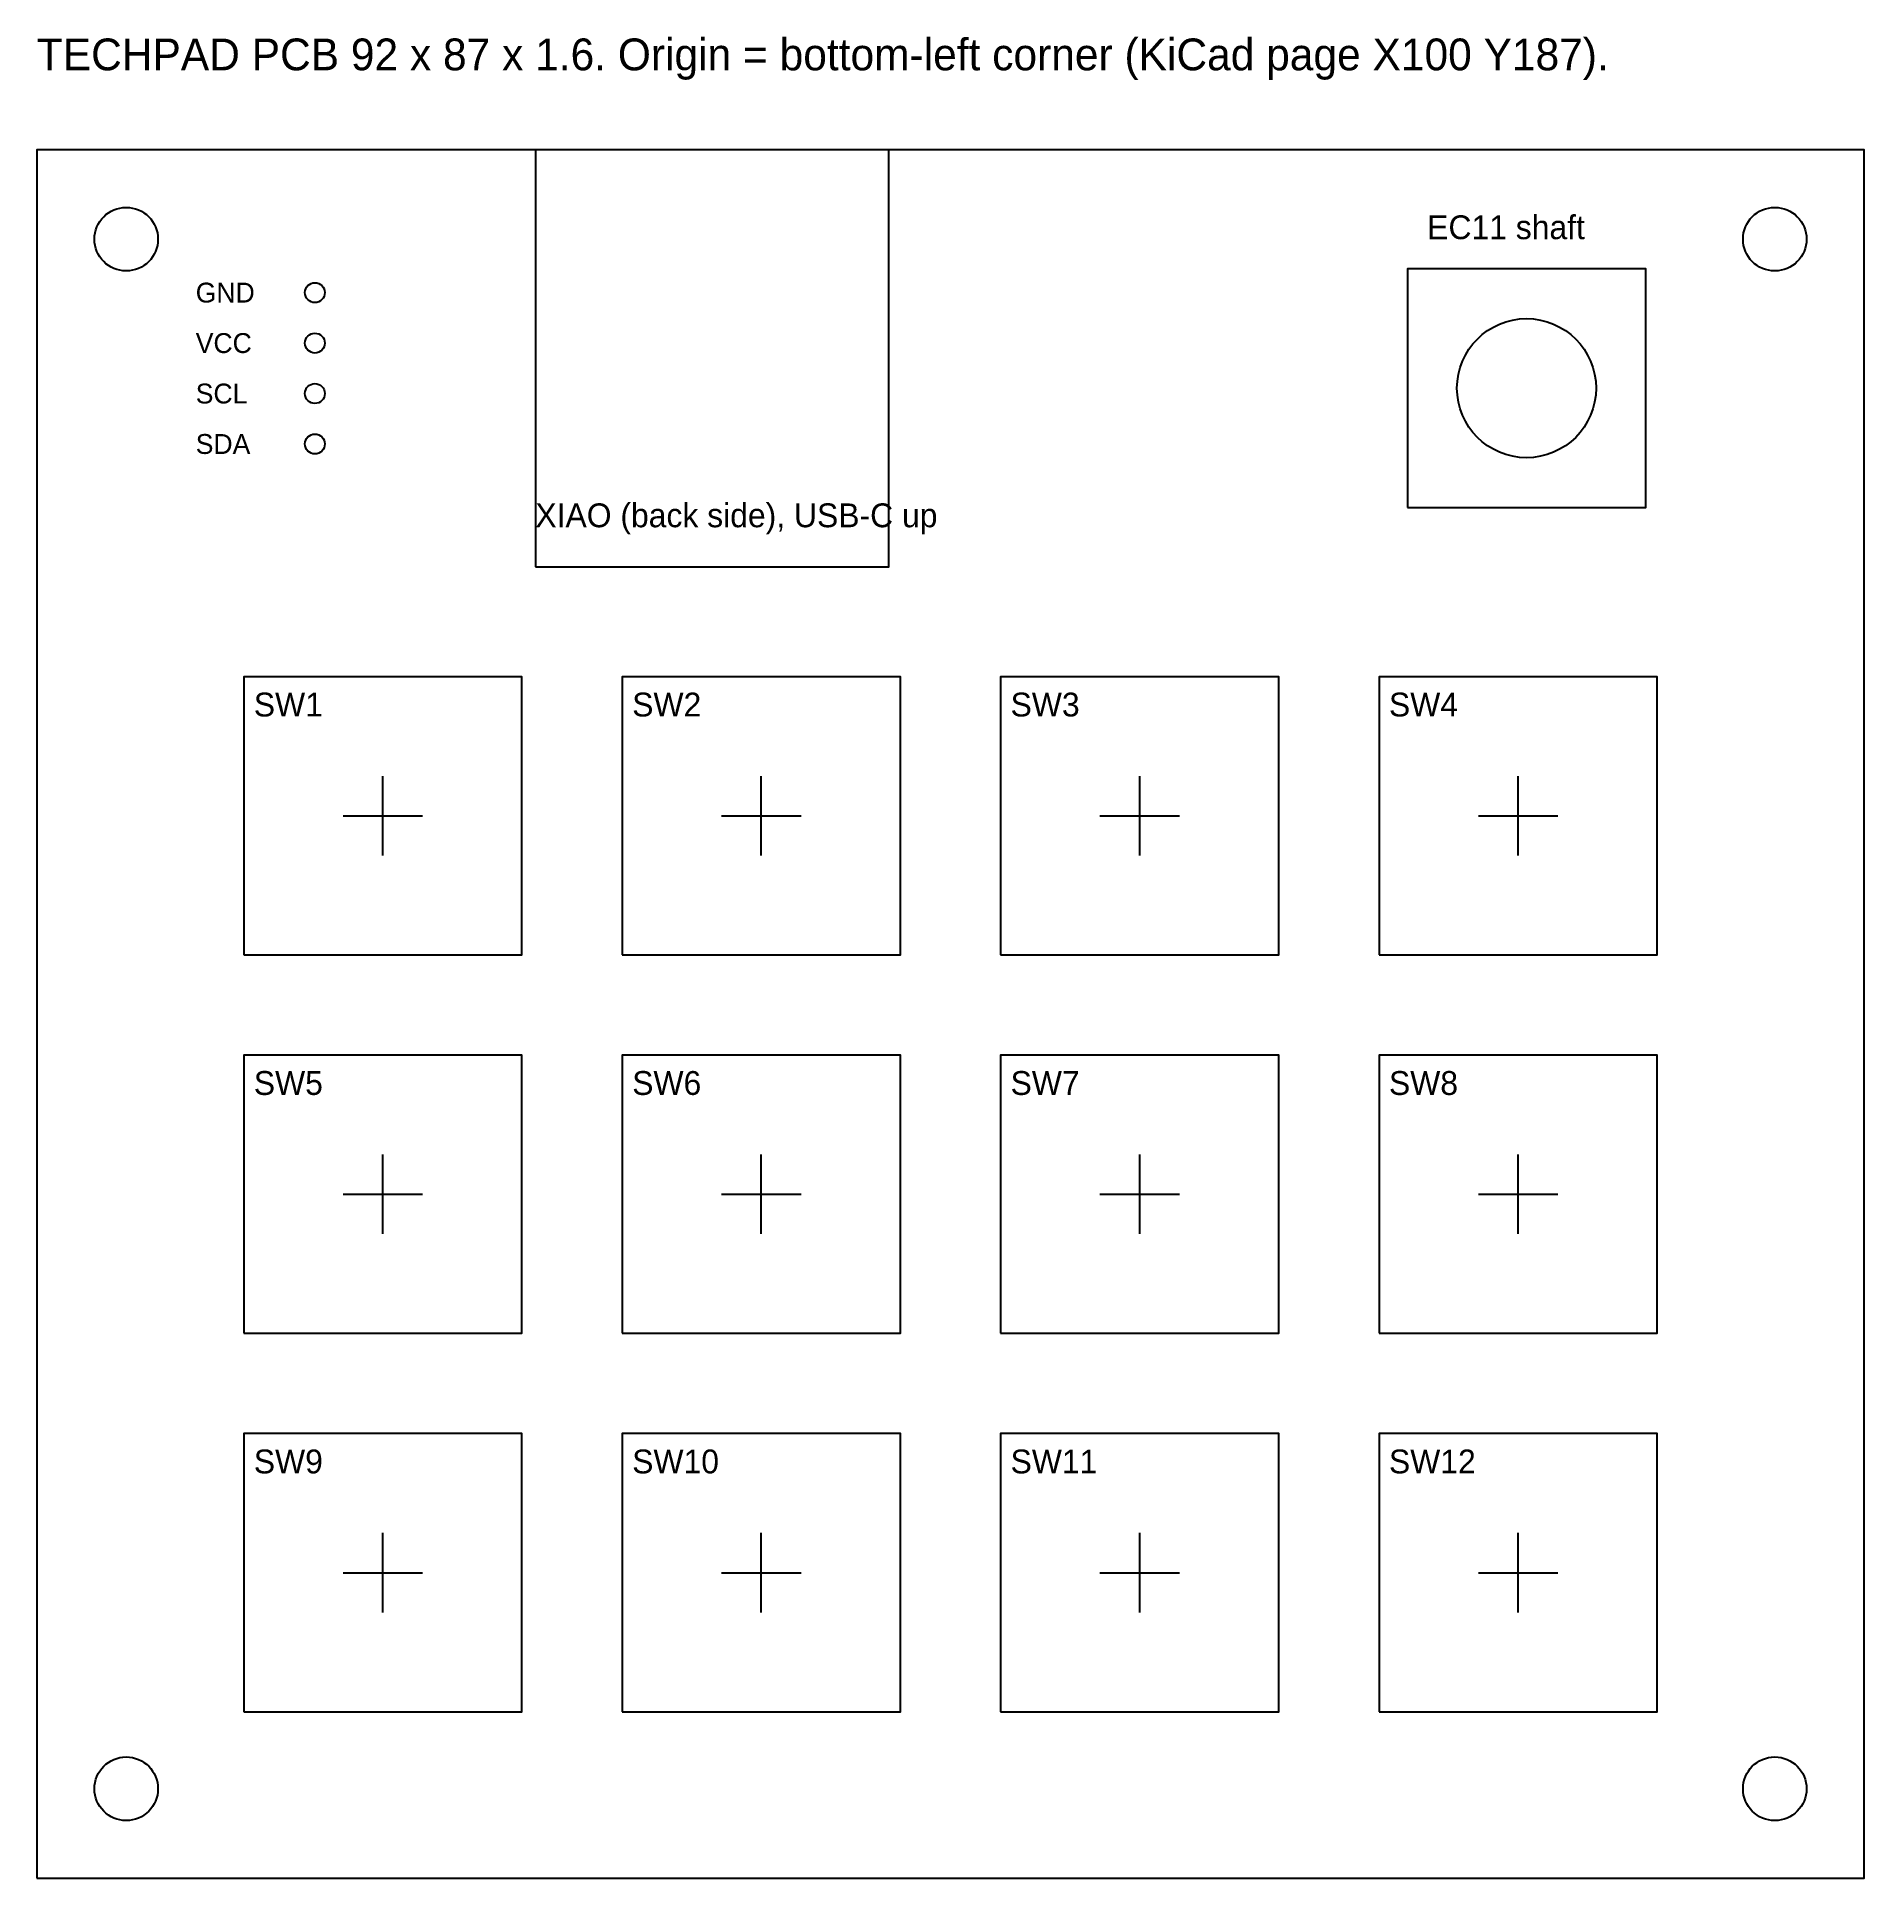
# Model space of a CAD drawing. Header units: millimetres. Extents: x 0 to 92, y 0 to 92.7.
import ezdxf

# ---------------------------------------------------------------- set-up
doc = ezdxf.new("R2010")
doc.units = ezdxf.units.MM
for name, color, linetype in [('ENCODER', 4, 'Continuous'), ('MOUNT_HOLE', 1, 'Continuous'), ('NOTES', 7, 'Continuous'), ('OLED_HEADER', 6, 'Continuous'), ('PCB_OUTLINE', 7, 'Continuous'), ('SWITCH_CENTRE', 3, 'Continuous'), ('XIAO_BACK', 5, 'Continuous')]:
    doc.layers.add(name, color=color, linetype=linetype)

msp = doc.modelspace()

# ---------------------------------------------------------------- linework, layer by layer
at = {"layer": 'ENCODER'}
msp.add_lwpolyline([(69, 69), (81, 69), (81, 81), (69, 81)], close=True, dxfattribs=at)
msp.add_circle((75, 75), 3.5, dxfattribs=at)
at = {"layer": 'MOUNT_HOLE'}
for centre in [(4.5, 82.5), (87.5, 82.5), (4.5, 4.5), (87.5, 4.5)]:
    msp.add_circle(centre, 1.6, dxfattribs=at)
at = {"layer": 'OLED_HEADER'}
for centre in [(14, 79.81), (14, 77.27), (14, 74.73), (14, 72.19)]:
    msp.add_circle(centre, 0.5, dxfattribs=at)
at = {"layer": 'PCB_OUTLINE'}
msp.add_lwpolyline([(0, 0), (92, 0), (92, 87), (0, 87)], close=True, dxfattribs=at)
at = {"layer": 'SWITCH_CENTRE'}
for p, q in [((17.425, 51.475), (17.425, 55.475)), ((36.475, 51.475), (36.475, 55.475)), ((55.525, 51.475), (55.525, 55.475)), ((74.575, 51.475), (74.575, 55.475)), ((15.425, 53.475), (19.425, 53.475)), ((34.475, 53.475), (38.475, 53.475)), ((53.525, 53.475), (57.525, 53.475)), ((72.575, 53.475), (76.575, 53.475)), ((17.425, 32.425), (17.425, 36.425)), ((36.475, 32.425), (36.475, 36.425)), ((55.525, 32.425), (55.525, 36.425)), ((74.575, 32.425), (74.575, 36.425)), ((15.425, 34.425), (19.425, 34.425)), ((34.475, 34.425), (38.475, 34.425)), ((53.525, 34.425), (57.525, 34.425)), ((72.575, 34.425), (76.575, 34.425)), ((17.425, 13.375), (17.425, 17.375)), ((36.475, 13.375), (36.475, 17.375)), ((55.525, 13.375), (55.525, 17.375)), ((74.575, 13.375), (74.575, 17.375)), ((15.425, 15.375), (19.425, 15.375)), ((34.475, 15.375), (38.475, 15.375)), ((53.525, 15.375), (57.525, 15.375)), ((72.575, 15.375), (76.575, 15.375))]:
    msp.add_line(p, q, dxfattribs=at)
for points in [[(10.425, 46.475), (24.425, 46.475), (24.425, 60.475), (10.425, 60.475)], [(29.475, 46.475), (43.475, 46.475), (43.475, 60.475), (29.475, 60.475)], [(48.525, 46.475), (62.525, 46.475), (62.525, 60.475), (48.525, 60.475)], [(67.575, 46.475), (81.575, 46.475), (81.575, 60.475), (67.575, 60.475)], [(10.425, 27.425), (24.425, 27.425), (24.425, 41.425), (10.425, 41.425)], [(29.475, 27.425), (43.475, 27.425), (43.475, 41.425), (29.475, 41.425)], [(48.525, 27.425), (62.525, 27.425), (62.525, 41.425), (48.525, 41.425)], [(67.575, 27.425), (81.575, 27.425), (81.575, 41.425), (67.575, 41.425)], [(10.425, 8.375), (24.425, 8.375), (24.425, 22.375), (10.425, 22.375)], [(29.475, 8.375), (43.475, 8.375), (43.475, 22.375), (29.475, 22.375)], [(48.525, 8.375), (62.525, 8.375), (62.525, 22.375), (48.525, 22.375)], [(67.575, 8.375), (81.575, 8.375), (81.575, 22.375), (67.575, 22.375)]]:
    msp.add_lwpolyline(points, close=True, dxfattribs=at)
at = {"layer": 'XIAO_BACK'}
msp.add_lwpolyline([(25.1, 66), (42.9, 66), (42.9, 87), (25.1, 87)], close=True, dxfattribs=at)

# ---------------------------------------------------------------- texts
at = {"layer": 'ENCODER'}
msp.add_text('EC11 shaft', height=1.2, dxfattribs=at).set_placement((70, 82.5))
at = {"layer": 'NOTES'}
msp.add_text('TECHPAD PCB 92 x 87 x 1.6. Origin = bottom-left corner (KiCad page X100 Y187).', height=1.6, dxfattribs=at).set_placement((0, 91))
at = {"layer": 'OLED_HEADER'}
for s, p in [('GND', (8, 79.31)), ('VCC', (8, 76.77)), ('SCL', (8, 74.23)), ('SDA', (8, 71.69))]:
    msp.add_text(s, height=1, dxfattribs=at).set_placement(p)
at = {"layer": 'SWITCH_CENTRE'}
for s, p in [('SW1', (10.925, 58.475)), ('SW2', (29.975, 58.475)), ('SW3', (49.025, 58.475)), ('SW4', (68.075, 58.475)), ('SW5', (10.925, 39.425)), ('SW6', (29.975, 39.425)), ('SW7', (49.025, 39.425)), ('SW8', (68.075, 39.425)), ('SW9', (10.925, 20.375)), ('SW10', (29.975, 20.375)), ('SW11', (49.025, 20.375)), ('SW12', (68.075, 20.375))]:
    msp.add_text(s, height=1.2, dxfattribs=at).set_placement(p)
at = {"layer": 'XIAO_BACK'}
msp.add_text('XIAO (back side), USB-C up', height=1.2, dxfattribs=at).set_placement((25.1, 68))

doc.saveas('drawing.dxf')
